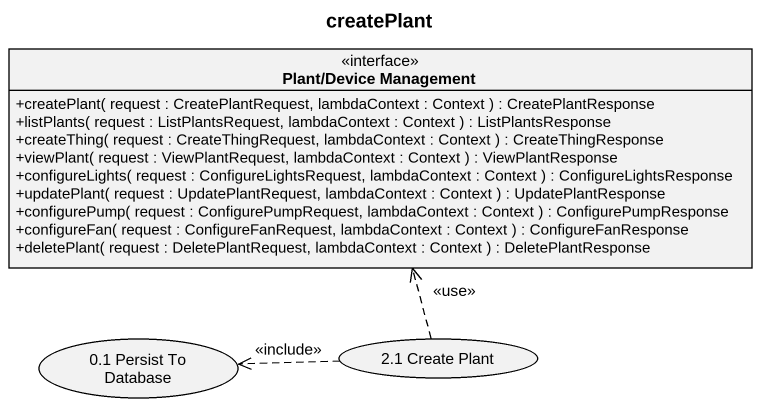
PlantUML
@startuml
title createPlant
allowmixing
hide circle
hide empty members
skinparam classAttributeIconSize 0
interface "Plant/Device Management" as Plant_Device_Management {
  +createPlant( request : CreatePlantRequest, lambdaContext : Context ) : CreatePlantResponse
  +listPlants( request : ListPlantsRequest, lambdaContext : Context ) : ListPlantsResponse
  +createThing( request : CreateThingRequest, lambdaContext : Context ) : CreateThingResponse
  +viewPlant( request : ViewPlantRequest, lambdaContext : Context ) : ViewPlantResponse
  +configureLights( request : ConfigureLightsRequest, lambdaContext : Context ) : ConfigureLightsResponse
  +updatePlant( request : UpdatePlantRequest, lambdaContext : Context ) : UpdatePlantResponse
  +configurePump( request : ConfigurePumpRequest, lambdaContext : Context ) : ConfigurePumpResponse
  +configureFan( request : ConfigureFanRequest, lambdaContext : Context ) : ConfigureFanResponse
  +deletePlant( request : DeletePlantRequest, lambdaContext : Context ) : DeletePlantResponse
}
usecase "0.1 Persist To Database" as u0_1_Persist_To_Database
usecase "2.1 Create Plant" as u2_1_Create_Plant
u2_1_Create_Plant .up.> Plant_Device_Management : <<use>>
u2_1_Create_Plant .left.> u0_1_Persist_To_Database : <<include>>
@enduml
